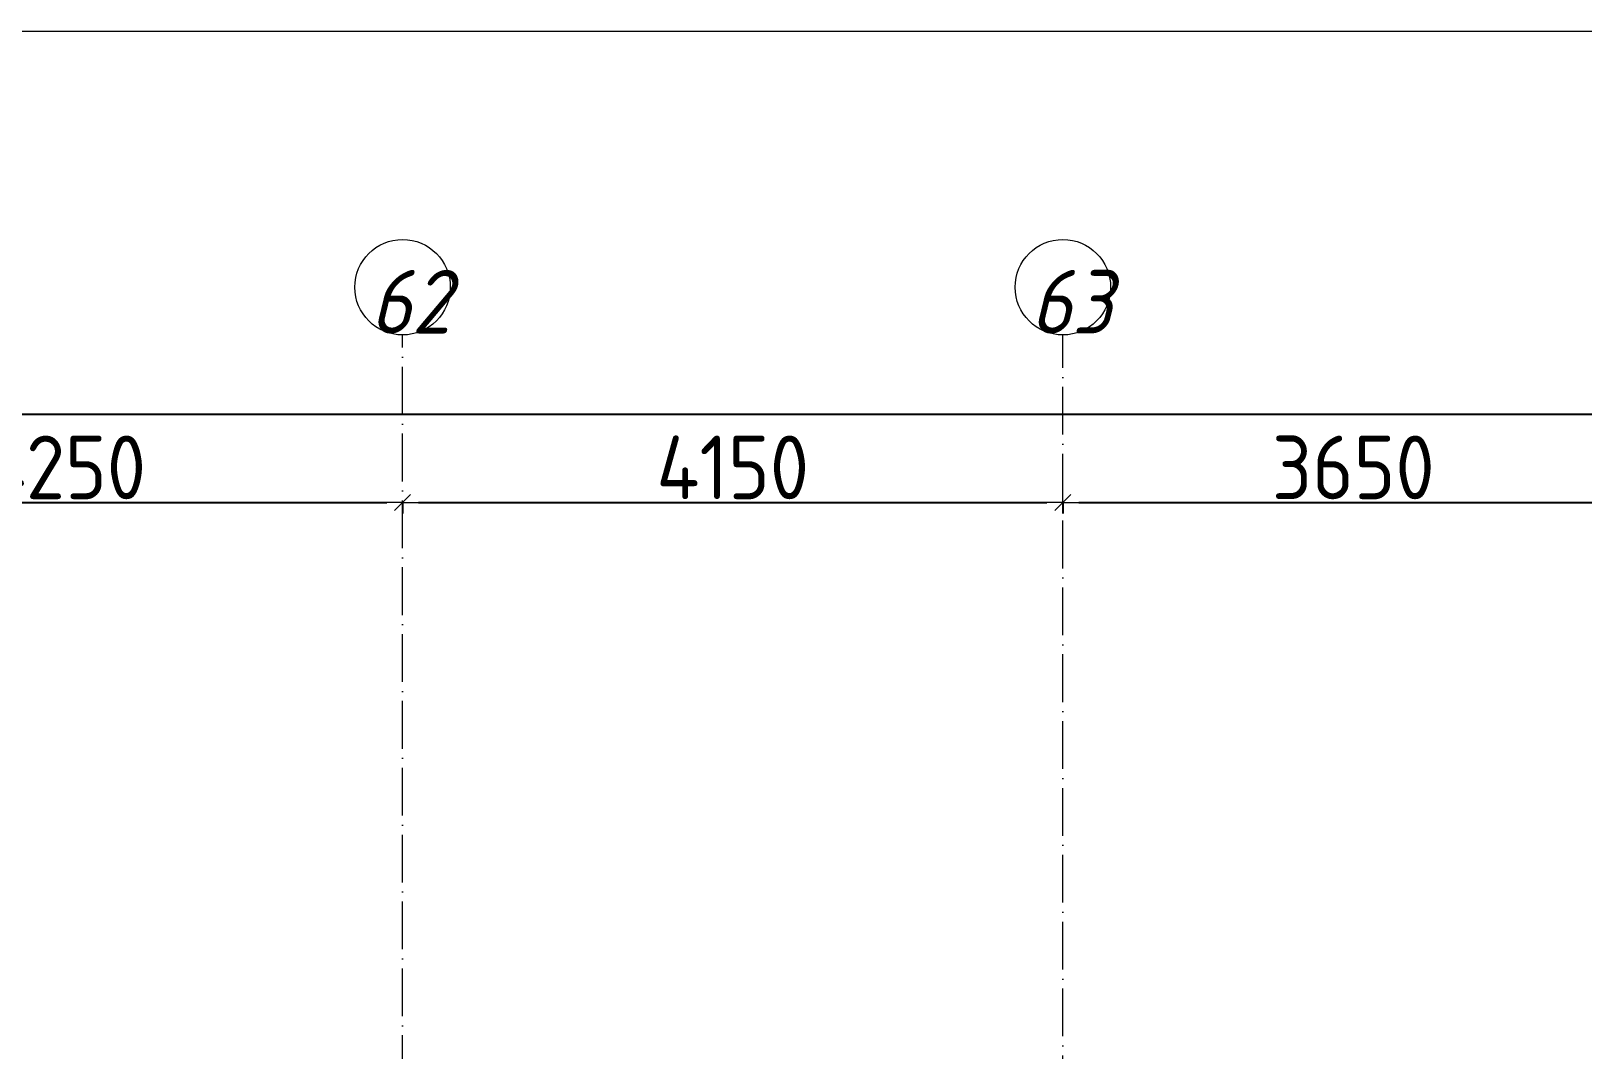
# Model space of a CAD drawing. Header units: millimetres. Extents: x -213536 to 1564669, y -45299 to 942238.
# Drawn here: x 233444 to 243198, y 545416 to 551819 of the extents above; entities that cross this region are included whole.
import ezdxf

# ---------------------------------------------------------------- set-up
doc = ezdxf.new("R2010")
doc.units = ezdxf.units.MM
doc.linetypes.add('50_200_ШТРИХ_1Т_ш5_п1_п1_', pattern=[700, 500, -100, 0, -100])
for name, color, linetype, lineweight in [('A-____-____-DIMS', 7, 'Continuous', 9), ('S-GRID-____-IDEN', 7, 'Continuous', 9), ('S-GRID-____-OTLN-1', 7, '50_200_ШТРИХ_1Т_ш5_п1_п1_', 9)]:
    doc.layers.add(name, color=color, linetype=linetype, lineweight=lineweight)
doc.styles.add('ISOCPEUR_I_9', font='isocpeui.ttf', dxfattribs={"width": 0.9, "height": 250})
doc.styles.add('СПДС', font='isocpeur.ttf', dxfattribs={"width": 0.9})
doc.dimstyles.new('Размера А3', dxfattribs={"dimtxt": 200, "dimasz": 100, "dimexe": 70, "dimexo": 100, "dimgap": 20, "dimtad": 1, "dimdec": 0, "dimrnd": 10, "dimzin": 0, "dimdsep": 46, "dimtxsty": 'СПДС', "dimblk": 'ARROWHEAD_6', "dimcen": 1, "dimclrd": 256, "dimclre": 256, "dimclrt": 256, "dimazin": 0, "dimtfac": 1, "dimtdec": 0, "dimtmove": 2, "dimatfit": 3, "dimfxl": 1, "dimtolj": 1, "dimtzin": 0, "dimarcsym": 0})

# ---------------------------------------------------------------- blocks, each defined once
blk = doc.blocks.new('Ось сетки - Круг_Ø6_00__ISO-2_5_0_9K_-25732049-АР1_План отверстий 3 этажа в осях 1-64_Ю-ЯЯ')
at = {"layer": 'S-GRID-____-IDEN'}
blk.add_circle((0, 0), 3, dxfattribs=at)
blk = doc.blocks.new('ARROWHEAD_6')
at = {"color": 0, "linetype": 'Continuous'}
for p, q in [((0, 0), (-1, 0)), ((-0.5, -0.5), (0.5, 0.5))]:
    blk.add_line(p, q, dxfattribs=at)
blk = doc.blocks.new('*D2937')
at = {"layer": 'A-____-____-DIMS', "lineweight": -2, "transparency": 16777216}
for p, q in [((231529.1, 548862.5), (231529.1, 548786.4)), ((231629.1, 548856.4), (235679.1, 548856.4)), ((235779.1, 548862.5), (235779.1, 548786.4))]:
    blk.add_line(p, q, dxfattribs=at)
at = {"layer": 'Defpoints', "color": 0, "lineweight": 50, "transparency": 16777216}
for p in [(231529.1, 548962.5), (235779.1, 548962.5), (235779.1, 548856.4)]:
    blk.add_point(p, dxfattribs=at)
at = {"layer": 'A-____-____-DIMS', "lineweight": -2, "transparency": 16777216, "xscale": 100, "yscale": 100, "zscale": 100, "rotation": 180}
blk.add_blockref('ARROWHEAD_6', (231529.1, 548856.4), dxfattribs=at)
at = {"layer": 'A-____-____-DIMS', "lineweight": -2, "transparency": 16777216, "xscale": 100, "yscale": 100, "zscale": 100}
blk.add_blockref('ARROWHEAD_6', (235779.1, 548856.4), dxfattribs=at)
at = {"layer": 'A-____-____-DIMS', "transparency": 16777216, "insert": (233654.1, 549076.4), "char_height": 400, "attachment_point": 5, "style": 'СПДС'}
blk.add_mtext('\\A1;4250', dxfattribs=at)
blk = doc.blocks.new('*D2938')
at = {"layer": 'A-____-____-DIMS', "lineweight": -2, "transparency": 16777216}
for p, q in [((235779.1, 548862.5), (235779.1, 548786.4)), ((235879.1, 548856.4), (239829.1, 548856.4)), ((239929.1, 548862.5), (239929.1, 548786.4))]:
    blk.add_line(p, q, dxfattribs=at)
at = {"layer": 'Defpoints', "color": 0, "lineweight": 50, "transparency": 16777216}
for p in [(235779.1, 548962.5), (239929.1, 548962.5), (239929.1, 548856.4)]:
    blk.add_point(p, dxfattribs=at)
at = {"layer": 'A-____-____-DIMS', "lineweight": -2, "transparency": 16777216, "xscale": 100, "yscale": 100, "zscale": 100, "rotation": 180}
blk.add_blockref('ARROWHEAD_6', (235779.1, 548856.4), dxfattribs=at)
at = {"layer": 'A-____-____-DIMS', "lineweight": -2, "transparency": 16777216, "xscale": 100, "yscale": 100, "zscale": 100}
blk.add_blockref('ARROWHEAD_6', (239929.1, 548856.4), dxfattribs=at)
at = {"layer": 'A-____-____-DIMS', "transparency": 16777216, "insert": (237854.1, 549076.4), "char_height": 400, "attachment_point": 5, "style": 'СПДС'}
blk.add_mtext('\\A1;4150', dxfattribs=at)
blk = doc.blocks.new('*D2939')
at = {"layer": 'A-____-____-DIMS', "lineweight": -2, "transparency": 16777216}
for p, q in [((239929.1, 548862.5), (239929.1, 548786.4)), ((240029.1, 548856.4), (243479.1, 548856.4)), ((243579.1, 548862.5), (243579.1, 548786.4))]:
    blk.add_line(p, q, dxfattribs=at)
at = {"layer": 'Defpoints', "color": 0, "lineweight": 50, "transparency": 16777216}
for p in [(239929.1, 548962.5), (243579.1, 548962.5), (243579.1, 548856.4)]:
    blk.add_point(p, dxfattribs=at)
at = {"layer": 'A-____-____-DIMS', "lineweight": -2, "transparency": 16777216, "xscale": 100, "yscale": 100, "zscale": 100, "rotation": 180}
blk.add_blockref('ARROWHEAD_6', (239929.1, 548856.4), dxfattribs=at)
at = {"layer": 'A-____-____-DIMS', "lineweight": -2, "transparency": 16777216, "xscale": 100, "yscale": 100, "zscale": 100}
blk.add_blockref('ARROWHEAD_6', (243579.1, 548856.4), dxfattribs=at)
at = {"layer": 'A-____-____-DIMS', "transparency": 16777216, "insert": (241754.1, 549076.4), "char_height": 400, "attachment_point": 5, "style": 'СПДС'}
blk.add_mtext('\\A1;3650', dxfattribs=at)
blk = doc.blocks.new('*D2940')
at = {"layer": 'A-____-____-DIMS', "lineweight": -2, "transparency": 16777216}
for p, q in [((140079.1, 549414.7), (140079.1, 549338.6)), ((140179.1, 549408.6), (191047.9, 549408.6)), ((243479.1, 549408.6), (192455.9, 549408.6)), ((243579.1, 549414.7), (243579.1, 549338.6))]:
    blk.add_line(p, q, dxfattribs=at)
at = {"layer": 'Defpoints', "color": 0, "lineweight": 50, "transparency": 16777216}
for p in [(140079.1, 549514.7), (243579.1, 549514.7), (243579.1, 549408.6)]:
    blk.add_point(p, dxfattribs=at)
at = {"layer": 'A-____-____-DIMS', "lineweight": -2, "transparency": 16777216, "xscale": 100, "yscale": 100, "zscale": 100, "rotation": 180}
blk.add_blockref('ARROWHEAD_6', (140079.1, 549408.6), dxfattribs=at)
at = {"layer": 'A-____-____-DIMS', "lineweight": -2, "transparency": 16777216, "xscale": 100, "yscale": 100, "zscale": 100}
blk.add_blockref('ARROWHEAD_6', (243579.1, 549408.6), dxfattribs=at)
at = {"layer": 'A-____-____-DIMS', "transparency": 16777216, "insert": (191067.9, 549835.2), "char_height": 400, "attachment_point": 1, "line_spacing_factor": 1.149209, "style": 'СПДС'}
blk.add_mtext('\\A1;103500', dxfattribs=at)

msp = doc.modelspace()

# ---------------------------------------------------------------- linework, layer by layer
at = {"color": 1, "lineweight": 0}
msp.add_lwpolyline([(134866.3, 551818.7), (248102.3, 551818.7), (248102.3, 452990.7), (134866.3, 452990.7)], close=True, dxfattribs=at)
at = {"layer": 'S-GRID-____-OTLN-1', "color": 251, "ltscale": 0.6, "true_color": 0x636466}
for p, q in [((235779.1, 498997), (235779.1, 549908.8)), ((239929.1, 508532.6), (239929.1, 549908.8))]:
    msp.add_line(p, q, dxfattribs=at)

# ---------------------------------------------------------------- block references
at = {"layer": 'S-GRID-____-IDEN', "xscale": 99.99999999999993, "yscale": 99.99999999999993, "zscale": 99.99999999999993}
for p in [(235779.1, 550208.8), (239929.1, 550208.8)]:
    msp.add_blockref('Ось сетки - Круг_Ø6_00__ISO-2_5_0_9K_-25732049-АР1_План отверстий 3 этажа в осях 1-64_Ю-ЯЯ', p, dxfattribs=at)

# ---------------------------------------------------------------- texts
at = {"layer": 'S-GRID-____-IDEN', "char_height": 400, "width": 404.05, "attachment_point": 1, "style": 'ISOCPEUR_I_9'}
for s, insert in [('62', (235574.1, 550317.6)), ('63', (239724.1, 550317.6))]:
    msp.add_mtext(s, dxfattribs=dict(at, insert=insert))

# ---------------------------------------------------------------- dimensions: what is measured, and where the dimension line sits
at = {"layer": 'A-____-____-DIMS'}
dim = msp.add_linear_dim(base=(243579.1, 549408.6), p1=(140079.1, 549514.7), p2=(243579.1, 549514.7), dimstyle='Размера А3', override={"dimtxt": 400}, dxfattribs=at)
dim.commit()
dim.dimension.update_dxf_attribs({"geometry": '*D2940', "text_midpoint": (191751.9, 549568.6), "dimtype": 160})
for base, p1, p2, picture, middle in [((235779.1, 548856.4), (231529.1, 548962.5), (235779.1, 548962.5), '*D2937', (233654.1, 549076.4)), ((239929.1, 548856.4), (235779.1, 548962.5), (239929.1, 548962.5), '*D2938', (237854.1, 549076.4)), ((243579.1, 548856.4), (239929.1, 548962.5), (243579.1, 548962.5), '*D2939', (241754.1, 549076.4))]:
    dim = msp.add_linear_dim(base=base, p1=p1, p2=p2, dimstyle='Размера А3', override={"dimtxt": 400}, dxfattribs=at)
    dim.commit()
    dim.dimension.update_dxf_attribs({"geometry": picture, "text_midpoint": middle})

doc.saveas('drawing.dxf')
